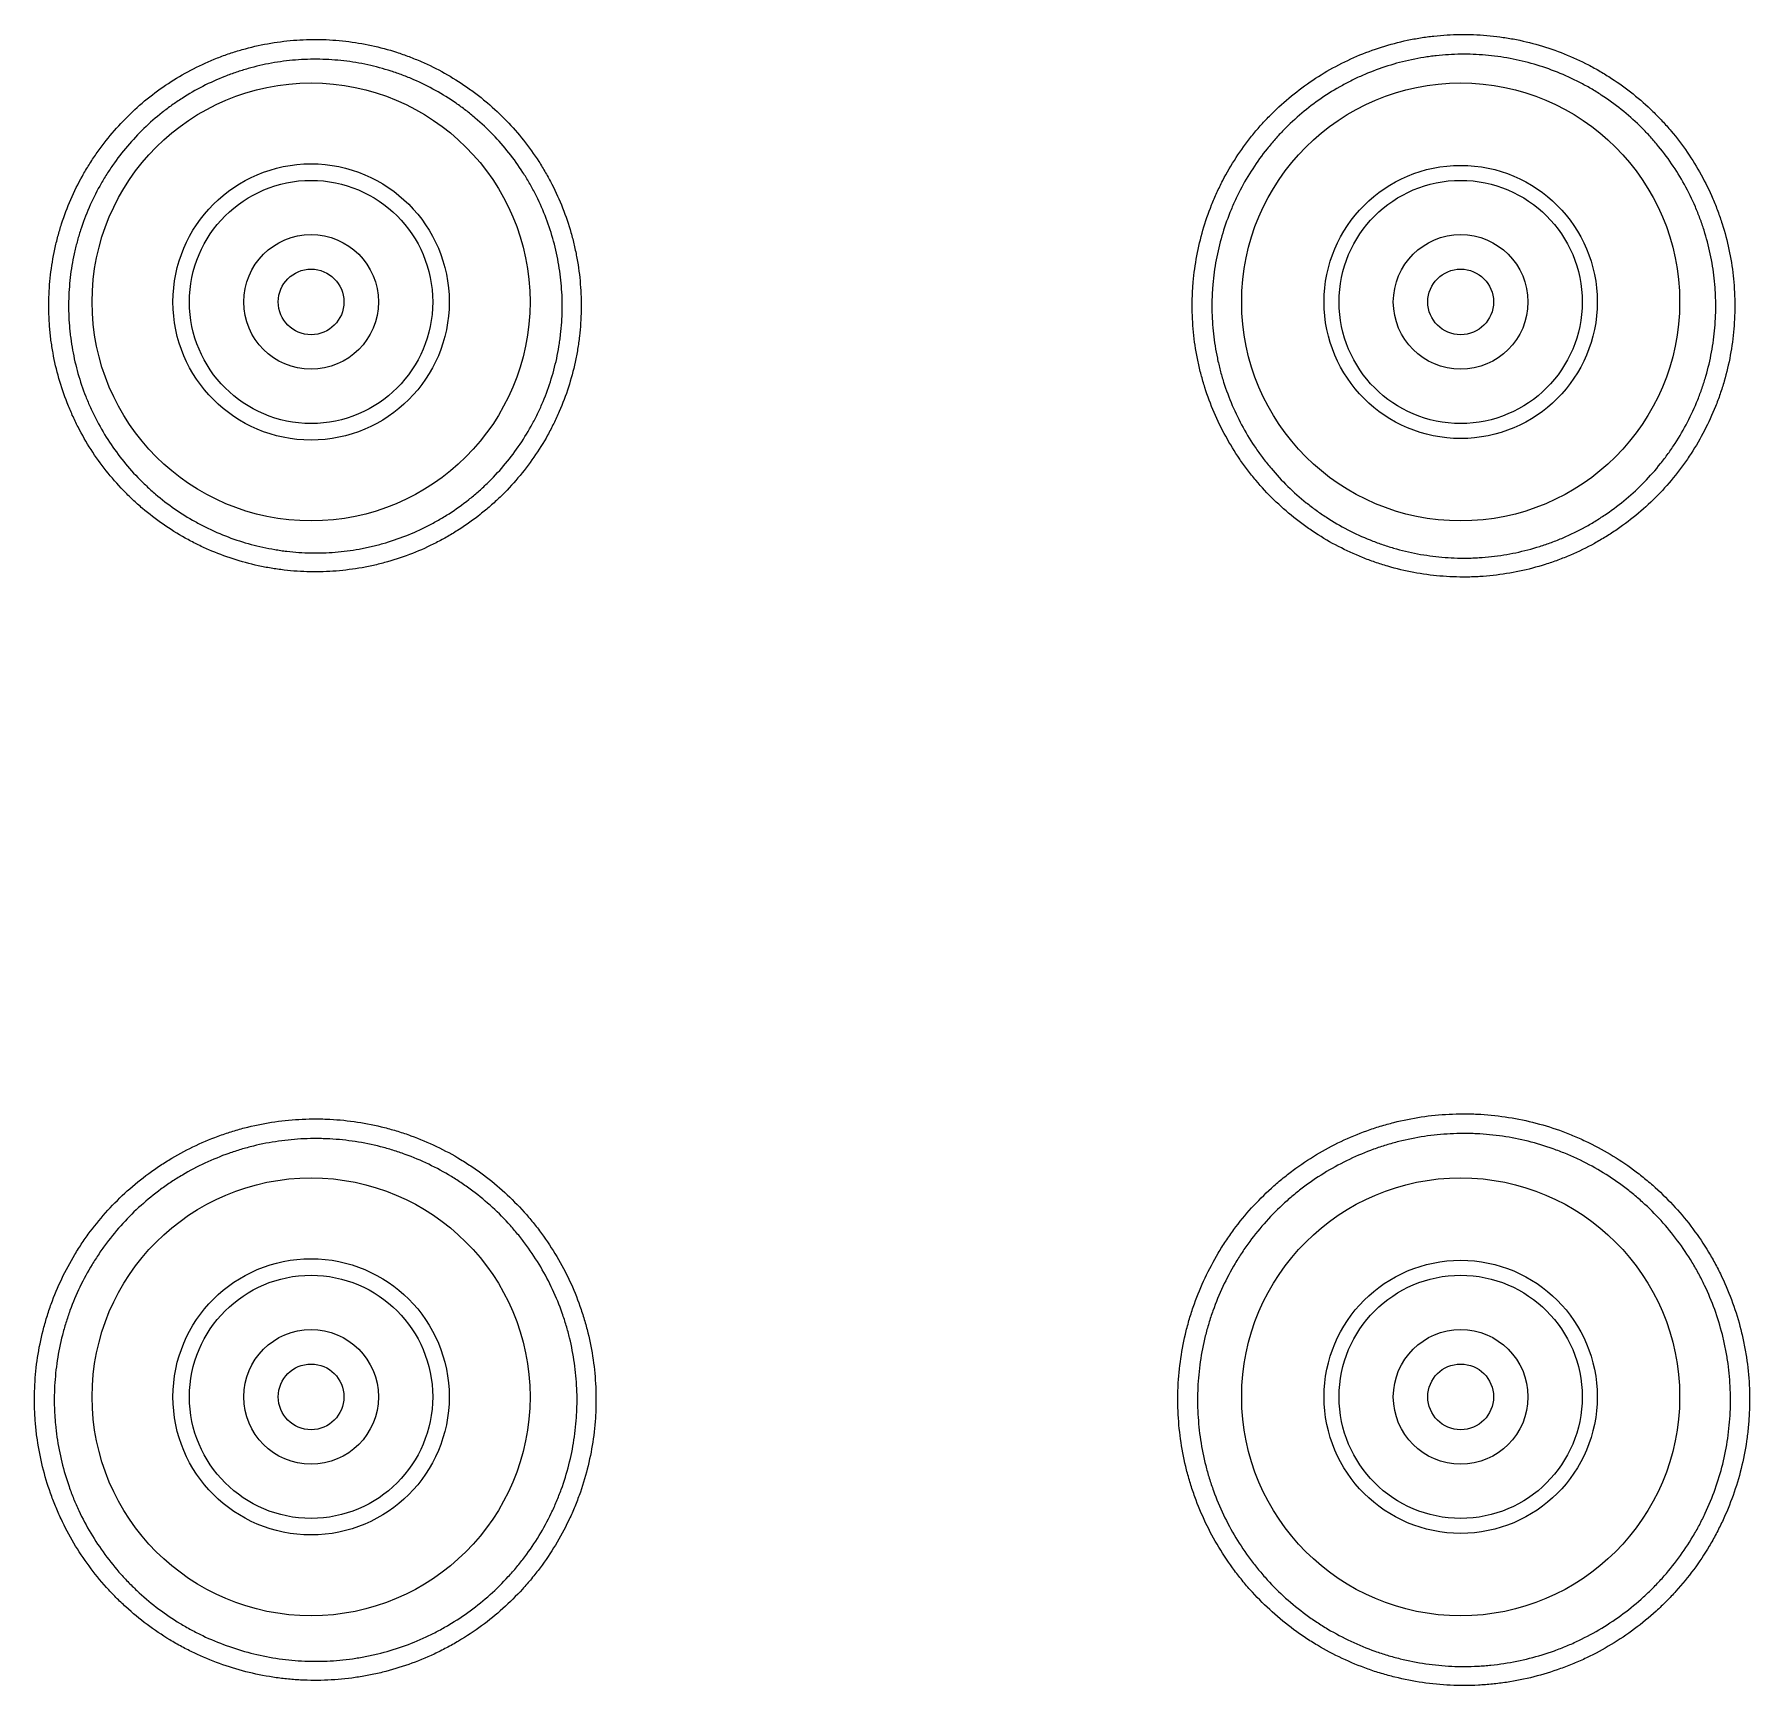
# Model space of a CAD drawing. Extents: x 60870 to 61464, y -29263 to -28843.
# Drawn here: x 61017.86 to 61049.19, y -29064.67 to -29034.5 of the extents above; entities that cross this region are included whole.
import ezdxf

# ---------------------------------------------------------------- set-up
doc = ezdxf.new("R2010")
doc.units = 0
doc.header["$LTSCALE"] = 7
doc.header["$MEASUREMENT"] = 0
doc.layers.add('08_ALL_FEATURES', color=7, linetype='CONTINUOUS')

msp = doc.modelspace()

# ---------------------------------------------------------------- linework, layer by layer
at = {"layer": '08_ALL_FEATURES', "color": 7, "linetype": 'Continuous'}
for centre, radius in [((61022.915, -29039.39), 4), ((61043.914, -29039.39), 4), ((61022.915, -29039.39), 2.523), ((61022.915, -29039.39), 2.221), ((61043.914, -29039.39), 2.495), ((61043.914, -29039.39), 2.221), ((61022.915, -29039.39), 1.23), ((61043.914, -29039.39), 1.23), ((61022.915, -29039.39), 0.6), ((61043.914, -29039.39), 0.6), ((61022.915, -29059.39), 4), ((61043.914, -29059.39), 4), ((61022.915, -29059.39), 2.523), ((61043.914, -29059.39), 2.495), ((61022.915, -29059.39), 2.221), ((61043.914, -29059.39), 2.221), ((61022.915, -29059.39), 1.23), ((61043.914, -29059.39), 1.23), ((61022.915, -29059.39), 0.6), ((61043.914, -29059.39), 0.6)]:
    msp.add_circle(centre, radius, dxfattribs=at)
for points, knots in [([(61019.968, -29035.644), (61019.842, -29035.743), (61019.722, -29035.849), (61019.494, -29036.069), (61019.277, -29036.3), (61019.082, -29036.552), (61018.968, -29036.717), (61018.946, -29036.75), (61018.902, -29036.817), (61018.88, -29036.851), (61018.817, -29036.953), (61018.776, -29037.021), (61018.66, -29037.23), (61018.519, -29037.514), (61018.407, -29037.811), (61018.334, -29038.038), (61018.311, -29038.114), (61018.27, -29038.269), (61018.251, -29038.347), (61018.2, -29038.582), (61018.174, -29038.739), (61018.137, -29039.053), (61018.127, -29039.211), (61018.121, -29039.529), (61018.126, -29039.688), (61018.142, -29039.887), (61018.146, -29039.927), (61018.154, -29040.007), (61018.168, -29040.126), (61018.187, -29040.244), (61018.229, -29040.479), (61018.301, -29040.788), (61018.402, -29041.088), (61018.49, -29041.31), (61018.521, -29041.384), (61018.57, -29041.494), (61018.587, -29041.53), (61018.622, -29041.602), (61018.64, -29041.638), (61018.731, -29041.816), (61018.889, -29042.091), (61019.073, -29042.349), (61019.27, -29042.598), (61019.375, -29042.718), (61019.514, -29042.862), (61019.542, -29042.891), (61019.599, -29042.947), (61019.686, -29043.03), (61019.775, -29043.11), (61019.956, -29043.264), (61020.207, -29043.457), (61020.476, -29043.625), (61020.685, -29043.742), (61020.756, -29043.779), (61020.9, -29043.851), (61020.972, -29043.884), (61021.192, -29043.98), (61021.488, -29044.092), (61021.794, -29044.175), (61022.027, -29044.226), (61022.105, -29044.241), (61022.223, -29044.26), (61022.263, -29044.267), (61022.342, -29044.278), (61022.382, -29044.283), (61022.581, -29044.306), (61022.74, -29044.317), (61023.057, -29044.323), (61023.374, -29044.313), (61023.689, -29044.272), (61023.886, -29044.237), (61023.925, -29044.23), (61024.003, -29044.214), (61024.043, -29044.205), (61024.16, -29044.178), (61024.237, -29044.158), (61024.467, -29044.093), (61024.768, -29043.991), (61025.058, -29043.86), (61025.236, -29043.77), (61025.272, -29043.751), (61025.342, -29043.713), (61025.377, -29043.693), (61025.481, -29043.633), (61025.55, -29043.591), (61025.751, -29043.462), (61025.881, -29043.369), (61026.069, -29043.22), (61026.161, -29043.144), (61026.25, -29043.064), (61026.309, -29043.009), (61026.338, -29042.982), (61026.483, -29042.842), (61026.591, -29042.726), (61026.797, -29042.484), (61026.99, -29042.233), (61027.158, -29041.963), (61027.255, -29041.789), (61027.274, -29041.753), (61027.311, -29041.682), (61027.329, -29041.646), (61027.383, -29041.539), (61027.416, -29041.466), (61027.511, -29041.247), (61027.623, -29040.95), (61027.705, -29040.644), (61027.756, -29040.411), (61027.771, -29040.333), (61027.79, -29040.214), (61027.796, -29040.175), (61027.807, -29040.095), (61027.812, -29040.055), (61027.835, -29039.857), (61027.846, -29039.698), (61027.851, -29039.381), (61027.846, -29039.223), (61027.82, -29038.907), (61027.8, -29038.749), (61027.757, -29038.513), (61027.74, -29038.434), (61027.704, -29038.278), (61027.684, -29038.201), (61027.619, -29037.971), (61027.517, -29037.671), (61027.386, -29037.382), (61027.277, -29037.17), (61027.239, -29037.1), (61027.179, -29036.996), (61027.159, -29036.961), (61027.117, -29036.893), (61027.096, -29036.859), (61026.988, -29036.691), (61026.802, -29036.432), (61026.594, -29036.194), (61026.374, -29035.966), (61026.257, -29035.857), (61026.105, -29035.727), (61026.074, -29035.702), (61026.012, -29035.651), (61025.917, -29035.577), (61025.821, -29035.507), (61025.625, -29035.371), (61025.356, -29035.203), (61025.072, -29035.062), (61024.853, -29034.967), (61024.779, -29034.937), (61024.666, -29034.894), (61024.628, -29034.881), (61024.553, -29034.854), (61024.515, -29034.842), (61024.325, -29034.78), (61024.018, -29034.698), (61023.706, -29034.646), (61023.39, -29034.609), (61023.231, -29034.598), (61022.91, -29034.593), (61022.751, -29034.598), (61022.434, -29034.624), (61022.12, -29034.665), (61021.811, -29034.736), (61021.619, -29034.791), (61021.58, -29034.802), (61021.504, -29034.826), (61021.466, -29034.838), (61021.352, -29034.877), (61021.277, -29034.904), (61021.054, -29034.992), (61020.765, -29035.122), (61020.491, -29035.28), (61020.224, -29035.452), (61020.094, -29035.544), (61019.968, -29035.644)], [0, 0, 0, 0, 0.015625, 0.015625, 0.03125, 0.046875, 0.046875, 0.050781, 0.050781, 0.054688, 0.054688, 0.0625, 0.0625, 0.078125, 0.09375, 0.09375, 0.101563, 0.101563, 0.109375, 0.109375, 0.125, 0.125, 0.140625, 0.140625, 0.15625, 0.15625, 0.160156, 0.160156, 0.164063, 0.171875, 0.171875, 0.1875, 0.203125, 0.203125, 0.210938, 0.210938, 0.214844, 0.214844, 0.21875, 0.21875, 0.234375, 0.25, 0.25, 0.265625, 0.265625, 0.269531, 0.269531, 0.273438, 0.28125, 0.28125, 0.296875, 0.3125, 0.3125, 0.320313, 0.320313, 0.328125, 0.328125, 0.34375, 0.359375, 0.359375, 0.367188, 0.367188, 0.371094, 0.371094, 0.375, 0.375, 0.390625, 0.390625, 0.40625, 0.421875, 0.421875, 0.425781, 0.425781, 0.429688, 0.429688, 0.4375, 0.4375, 0.453125, 0.46875, 0.46875, 0.472656, 0.472656, 0.476563, 0.476563, 0.484375, 0.484375, 0.5, 0.5, 0.507813, 0.511719, 0.511719, 0.515625, 0.515625, 0.53125, 0.53125, 0.546875, 0.5625, 0.5625, 0.566406, 0.566406, 0.570313, 0.570313, 0.578125, 0.578125, 0.59375, 0.609375, 0.609375, 0.617188, 0.617188, 0.621094, 0.621094, 0.625, 0.625, 0.640625, 0.640625, 0.65625, 0.65625, 0.671875, 0.671875, 0.679688, 0.679688, 0.6875, 0.6875, 0.703125, 0.71875, 0.71875, 0.726563, 0.726563, 0.730469, 0.730469, 0.734375, 0.734375, 0.75, 0.765625, 0.765625, 0.78125, 0.78125, 0.785156, 0.785156, 0.789063, 0.796875, 0.796875, 0.8125, 0.828125, 0.828125, 0.835938, 0.835938, 0.839844, 0.839844, 0.84375, 0.84375, 0.859375, 0.875, 0.875, 0.890625, 0.890625, 0.90625, 0.90625, 0.921875, 0.9375, 0.9375, 0.941406, 0.941406, 0.945313, 0.945313, 0.953125, 0.953125, 0.96875, 0.984375, 0.984375, 1, 1, 1, 1]), ([(61041.578, -29035.116), (61041.435, -29035.195), (61041.297, -29035.28), (61041.03, -29035.463), (61040.772, -29035.659), (61040.535, -29035.879), (61040.392, -29036.025), (61040.364, -29036.054), (61040.308, -29036.114), (61040.281, -29036.144), (61040.2, -29036.236), (61040.147, -29036.298), (61039.995, -29036.488), (61039.806, -29036.75), (61039.643, -29037.029), (61039.531, -29037.245), (61039.495, -29037.318), (61039.427, -29037.466), (61039.395, -29037.542), (61039.304, -29037.769), (61039.252, -29037.922), (61039.162, -29038.233), (61039.124, -29038.39), (61039.065, -29038.707), (61039.043, -29038.868), (61039.025, -29039.071), (61039.022, -29039.112), (61039.017, -29039.194), (61039.011, -29039.316), (61039.01, -29039.438), (61039.013, -29039.681), (61039.032, -29040.003), (61039.083, -29040.322), (61039.134, -29040.561), (61039.152, -29040.64), (61039.184, -29040.758), (61039.194, -29040.798), (61039.217, -29040.876), (61039.229, -29040.915), (61039.29, -29041.109), (61039.403, -29041.413), (61039.545, -29041.703), (61039.7, -29041.986), (61039.785, -29042.125), (61039.901, -29042.293), (61039.924, -29042.327), (61039.972, -29042.393), (61040.045, -29042.491), (61040.121, -29042.586), (61040.277, -29042.772), (61040.497, -29043.009), (61040.739, -29043.223), (61040.929, -29043.376), (61040.994, -29043.425), (61041.126, -29043.521), (61041.193, -29043.567), (61041.398, -29043.701), (61041.677, -29043.864), (61041.97, -29043.998), (61042.196, -29044.089), (61042.272, -29044.117), (61042.387, -29044.157), (61042.426, -29044.17), (61042.503, -29044.195), (61042.543, -29044.207), (61042.739, -29044.264), (61042.897, -29044.301), (61043.215, -29044.361), (61043.535, -29044.405), (61043.858, -29044.417), (61044.062, -29044.415), (61044.102, -29044.414), (61044.184, -29044.411), (61044.225, -29044.409), (61044.347, -29044.402), (61044.429, -29044.395), (61044.671, -29044.368), (61044.991, -29044.317), (61045.304, -29044.235), (61045.498, -29044.173), (61045.537, -29044.161), (61045.614, -29044.134), (61045.653, -29044.12), (61045.768, -29044.078), (61045.844, -29044.047), (61046.068, -29043.951), (61046.214, -29043.88), (61046.428, -29043.762), (61046.533, -29043.701), (61046.637, -29043.635), (61046.705, -29043.591), (61046.739, -29043.568), (61046.908, -29043.452), (61047.037, -29043.354), (61047.284, -29043.145), (61047.521, -29042.925), (61047.735, -29042.683), (61047.862, -29042.524), (61047.887, -29042.492), (61047.937, -29042.427), (61047.961, -29042.394), (61048.033, -29042.294), (61048.079, -29042.227), (61048.211, -29042.023), (61048.374, -29041.743), (61048.508, -29041.45), (61048.599, -29041.224), (61048.627, -29041.148), (61048.667, -29041.032), (61048.679, -29040.994), (61048.704, -29040.916), (61048.716, -29040.877), (61048.773, -29040.681), (61048.81, -29040.523), (61048.869, -29040.205), (61048.89, -29040.045), (61048.918, -29039.723), (61048.924, -29039.561), (61048.921, -29039.317), (61048.918, -29039.235), (61048.908, -29039.072), (61048.901, -29038.991), (61048.874, -29038.749), (61048.822, -29038.43), (61048.74, -29038.118), (61048.666, -29037.886), (61048.64, -29037.809), (61048.597, -29037.694), (61048.583, -29037.656), (61048.552, -29037.58), (61048.537, -29037.542), (61048.456, -29037.355), (61048.314, -29037.064), (61048.145, -29036.789), (61047.962, -29036.523), (61047.864, -29036.394), (61047.732, -29036.237), (61047.705, -29036.206), (61047.651, -29036.145), (61047.569, -29036.055), (61047.484, -29035.968), (61047.31, -29035.798), (61047.068, -29035.584), (61046.806, -29035.395), (61046.602, -29035.262), (61046.533, -29035.219), (61046.427, -29035.157), (61046.391, -29035.137), (61046.32, -29035.098), (61046.284, -29035.078), (61046.103, -29034.985), (61045.809, -29034.85), (61045.504, -29034.745), (61045.193, -29034.655), (61045.035, -29034.617), (61044.794, -29034.572), (61044.713, -29034.559), (61044.552, -29034.537), (61044.471, -29034.528), (61044.23, -29034.507), (61043.907, -29034.495), (61043.584, -29034.515), (61043.382, -29034.537), (61043.341, -29034.542), (61043.26, -29034.553), (61043.22, -29034.559), (61043.099, -29034.579), (61043.019, -29034.593), (61042.78, -29034.644), (61042.468, -29034.726), (61042.165, -29034.839), (61041.868, -29034.966), (61041.722, -29035.037), (61041.578, -29035.116)], [0, 0, 0, 0, 0.015625, 0.015625, 0.03125, 0.046875, 0.046875, 0.050781, 0.050781, 0.054687, 0.054687, 0.0625, 0.0625, 0.078125, 0.09375, 0.09375, 0.101562, 0.101562, 0.109375, 0.109375, 0.125, 0.125, 0.140625, 0.140625, 0.15625, 0.15625, 0.160156, 0.160156, 0.164062, 0.171875, 0.171875, 0.1875, 0.203125, 0.203125, 0.210937, 0.210937, 0.214844, 0.214844, 0.21875, 0.21875, 0.234375, 0.25, 0.25, 0.265625, 0.265625, 0.269531, 0.269531, 0.273437, 0.28125, 0.28125, 0.296875, 0.3125, 0.3125, 0.320312, 0.320312, 0.328125, 0.328125, 0.34375, 0.359375, 0.359375, 0.367187, 0.367187, 0.371094, 0.371094, 0.375, 0.375, 0.390625, 0.390625, 0.40625, 0.421875, 0.421875, 0.425781, 0.425781, 0.429687, 0.429687, 0.4375, 0.4375, 0.453125, 0.46875, 0.46875, 0.472656, 0.472656, 0.476562, 0.476562, 0.484375, 0.484375, 0.5, 0.5, 0.507812, 0.511719, 0.511719, 0.515625, 0.515625, 0.53125, 0.53125, 0.546875, 0.5625, 0.5625, 0.566406, 0.566406, 0.570312, 0.570312, 0.578125, 0.578125, 0.59375, 0.609375, 0.609375, 0.617187, 0.617187, 0.621094, 0.621094, 0.625, 0.625, 0.640625, 0.640625, 0.65625, 0.65625, 0.671875, 0.671875, 0.679688, 0.679688, 0.6875, 0.6875, 0.703125, 0.71875, 0.71875, 0.726563, 0.726563, 0.730469, 0.730469, 0.734375, 0.734375, 0.75, 0.765625, 0.765625, 0.78125, 0.78125, 0.785156, 0.785156, 0.789063, 0.796875, 0.796875, 0.8125, 0.828125, 0.828125, 0.835938, 0.835938, 0.839844, 0.839844, 0.84375, 0.84375, 0.859375, 0.875, 0.875, 0.890625, 0.890625, 0.898438, 0.898438, 0.90625, 0.90625, 0.921875, 0.9375, 0.9375, 0.941406, 0.941406, 0.945313, 0.945313, 0.953125, 0.953125, 0.96875, 0.984375, 0.984375, 1, 1, 1, 1]), ([(61020.195, -29035.93), (61020.224, -29035.907), (61020.254, -29035.884), (61020.313, -29035.839), (61020.403, -29035.774), (61020.495, -29035.712), (61020.681, -29035.592), (61020.935, -29035.446), (61021.204, -29035.324), (61021.41, -29035.243), (61021.479, -29035.218), (61021.585, -29035.182), (61021.621, -29035.171), (61021.691, -29035.148), (61021.727, -29035.138), (61021.905, -29035.087), (61022.192, -29035.021), (61022.483, -29034.983), (61022.777, -29034.959), (61022.924, -29034.955), (61023.222, -29034.96), (61023.37, -29034.97), (61023.662, -29035.004), (61023.952, -29035.052), (61024.236, -29035.129), (61024.412, -29035.186), (61024.447, -29035.197), (61024.517, -29035.222), (61024.552, -29035.235), (61024.657, -29035.274), (61024.725, -29035.302), (61024.928, -29035.39), (61025.192, -29035.521), (61025.441, -29035.676), (61025.623, -29035.802), (61025.712, -29035.867), (61025.8, -29035.936), (61025.858, -29035.983), (61025.886, -29036.007), (61026.028, -29036.127), (61026.135, -29036.228), (61026.34, -29036.44), (61026.533, -29036.661), (61026.705, -29036.9), (61026.805, -29037.056), (61026.825, -29037.087), (61026.863, -29037.151), (61026.882, -29037.183), (61026.938, -29037.279), (61026.973, -29037.344), (61027.074, -29037.541), (61027.195, -29037.809), (61027.29, -29038.088), (61027.35, -29038.3), (61027.369, -29038.372), (61027.402, -29038.516), (61027.418, -29038.589), (61027.457, -29038.808), (61027.476, -29038.954), (61027.5, -29039.247), (61027.505, -29039.394), (61027.5, -29039.688), (61027.491, -29039.835), (61027.469, -29040.02), (61027.465, -29040.057), (61027.454, -29040.13), (61027.437, -29040.24), (61027.417, -29040.349), (61027.37, -29040.565), (61027.293, -29040.849), (61027.19, -29041.124), (61027.102, -29041.328), (61027.071, -29041.395), (61027.021, -29041.495), (61027.005, -29041.528), (61026.97, -29041.594), (61026.952, -29041.626), (61026.862, -29041.788), (61026.706, -29042.038), (61026.528, -29042.271), (61026.337, -29042.496), (61026.236, -29042.603), (61026.103, -29042.733), (61026.076, -29042.758), (61026.021, -29042.809), (61025.938, -29042.883), (61025.853, -29042.954), (61025.679, -29043.092), (61025.559, -29043.178), (61025.372, -29043.298), (61025.308, -29043.337), (61025.211, -29043.392), (61025.179, -29043.411), (61025.114, -29043.446), (61025.081, -29043.463), (61024.916, -29043.548), (61024.647, -29043.669), (61024.368, -29043.763), (61024.155, -29043.823), (61024.083, -29043.842), (61023.974, -29043.867), (61023.938, -29043.875), (61023.865, -29043.89), (61023.829, -29043.897), (61023.646, -29043.93), (61023.354, -29043.967), (61023.061, -29043.976), (61022.767, -29043.971), (61022.619, -29043.961), (61022.435, -29043.94), (61022.398, -29043.935), (61022.324, -29043.924), (61022.214, -29043.907), (61022.106, -29043.886), (61021.89, -29043.839), (61021.606, -29043.763), (61021.331, -29043.659), (61021.128, -29043.57), (61021.06, -29043.539), (61020.927, -29043.473), (61020.861, -29043.438), (61020.668, -29043.33), (61020.418, -29043.174), (61020.185, -29042.995), (61020.017, -29042.852), (61019.935, -29042.778), (61019.855, -29042.701), (61019.802, -29042.649), (61019.776, -29042.623), (61019.647, -29042.489), (61019.549, -29042.378), (61019.367, -29042.147), (61019.196, -29041.908), (61019.049, -29041.653), (61018.965, -29041.488), (61018.948, -29041.455), (61018.916, -29041.388), (61018.9, -29041.354), (61018.854, -29041.253), (61018.826, -29041.184), (61018.744, -29040.978), (61018.65, -29040.699), (61018.584, -29040.413), (61018.544, -29040.196), (61018.533, -29040.123), (61018.519, -29040.013), (61018.514, -29039.976), (61018.506, -29039.902), (61018.503, -29039.865), (61018.488, -29039.68), (61018.483, -29039.532), (61018.489, -29039.238), (61018.498, -29039.092), (61018.532, -29038.8), (61018.556, -29038.654), (61018.595, -29038.473), (61018.604, -29038.437), (61018.621, -29038.365), (61018.631, -29038.329), (61018.66, -29038.221), (61018.681, -29038.15), (61018.748, -29037.94), (61018.852, -29037.665), (61018.983, -29037.401), (61019.09, -29037.208), (61019.128, -29037.144), (61019.187, -29037.049), (61019.207, -29037.018), (61019.248, -29036.956), (61019.352, -29036.802), (61019.554, -29036.539), (61019.755, -29036.325), (61019.967, -29036.12), (61020.078, -29036.022), (61020.195, -29035.93)], [0, 0, 0, 0, 0.003906, 0.003906, 0.007812, 0.015625, 0.015625, 0.03125, 0.046875, 0.046875, 0.054687, 0.054687, 0.058594, 0.058594, 0.0625, 0.0625, 0.078125, 0.09375, 0.09375, 0.109375, 0.109375, 0.125, 0.125, 0.140625, 0.15625, 0.15625, 0.160156, 0.160156, 0.164062, 0.164062, 0.171875, 0.171875, 0.1875, 0.203125, 0.203125, 0.210937, 0.214844, 0.214844, 0.21875, 0.21875, 0.234375, 0.234375, 0.25, 0.265625, 0.265625, 0.269531, 0.269531, 0.273437, 0.273437, 0.28125, 0.28125, 0.296875, 0.3125, 0.3125, 0.320312, 0.320312, 0.328125, 0.328125, 0.34375, 0.34375, 0.359375, 0.359375, 0.375, 0.375, 0.378906, 0.378906, 0.382813, 0.390625, 0.390625, 0.40625, 0.421875, 0.421875, 0.429688, 0.429688, 0.433594, 0.433594, 0.4375, 0.4375, 0.453125, 0.46875, 0.46875, 0.484375, 0.484375, 0.488281, 0.488281, 0.492188, 0.5, 0.5, 0.515625, 0.515625, 0.523438, 0.523438, 0.527344, 0.527344, 0.53125, 0.53125, 0.546875, 0.5625, 0.5625, 0.570313, 0.570313, 0.574219, 0.574219, 0.578125, 0.578125, 0.59375, 0.609375, 0.609375, 0.625, 0.625, 0.628906, 0.628906, 0.632812, 0.640625, 0.640625, 0.65625, 0.671875, 0.671875, 0.679687, 0.679687, 0.6875, 0.6875, 0.703125, 0.71875, 0.71875, 0.726562, 0.730469, 0.730469, 0.734375, 0.734375, 0.75, 0.75, 0.765625, 0.78125, 0.78125, 0.785156, 0.785156, 0.789062, 0.789062, 0.796875, 0.796875, 0.8125, 0.828125, 0.828125, 0.835937, 0.835937, 0.839844, 0.839844, 0.84375, 0.84375, 0.859375, 0.859375, 0.875, 0.875, 0.890625, 0.890625, 0.894531, 0.894531, 0.898437, 0.898437, 0.90625, 0.90625, 0.921875, 0.9375, 0.9375, 0.945312, 0.945312, 0.949219, 0.949219, 0.953125, 0.96875, 0.984375, 0.984375, 1, 1, 1, 1]), ([(61041.754, -29035.434), (61041.787, -29035.416), (61041.821, -29035.398), (61041.888, -29035.363), (61041.99, -29035.312), (61042.092, -29035.265), (61042.3, -29035.176), (61042.581, -29035.072), (61042.871, -29034.996), (61043.093, -29034.949), (61043.167, -29034.935), (61043.28, -29034.917), (61043.317, -29034.911), (61043.392, -29034.901), (61043.43, -29034.897), (61043.617, -29034.876), (61043.917, -29034.858), (61044.217, -29034.869), (61044.442, -29034.888), (61044.516, -29034.897), (61044.666, -29034.917), (61044.741, -29034.929), (61044.965, -29034.971), (61045.112, -29035.006), (61045.4, -29035.09), (61045.683, -29035.187), (61045.957, -29035.312), (61046.124, -29035.399), (61046.158, -29035.417), (61046.224, -29035.454), (61046.257, -29035.472), (61046.356, -29035.53), (61046.42, -29035.569), (61046.609, -29035.693), (61046.853, -29035.869), (61047.077, -29036.067), (61047.239, -29036.225), (61047.318, -29036.306), (61047.394, -29036.39), (61047.444, -29036.447), (61047.469, -29036.476), (61047.591, -29036.621), (61047.682, -29036.741), (61047.852, -29036.988), (61048.009, -29037.243), (61048.141, -29037.514), (61048.216, -29037.687), (61048.231, -29037.722), (61048.259, -29037.793), (61048.272, -29037.828), (61048.312, -29037.935), (61048.337, -29038.006), (61048.405, -29038.221), (61048.481, -29038.512), (61048.529, -29038.808), (61048.554, -29039.032), (61048.561, -29039.107), (61048.568, -29039.221), (61048.57, -29039.259), (61048.572, -29039.335), (61048.573, -29039.372), (61048.576, -29039.562), (61048.57, -29039.712), (61048.544, -29040.011), (61048.524, -29040.159), (61048.47, -29040.454), (61048.435, -29040.601), (61048.382, -29040.783), (61048.371, -29040.819), (61048.348, -29040.892), (61048.313, -29041), (61048.273, -29041.106), (61048.19, -29041.315), (61048.065, -29041.588), (61047.914, -29041.847), (61047.791, -29042.037), (61047.748, -29042.1), (61047.682, -29042.192), (61047.659, -29042.222), (61047.613, -29042.283), (61047.497, -29042.432), (61047.273, -29042.685), (61047.053, -29042.89), (61046.823, -29043.083), (61046.704, -29043.175), (61046.547, -29043.282), (61046.515, -29043.303), (61046.452, -29043.345), (61046.356, -29043.405), (61046.258, -29043.462), (61046.06, -29043.572), (61045.924, -29043.638), (61045.716, -29043.727), (61045.645, -29043.755), (61045.538, -29043.795), (61045.503, -29043.808), (61045.431, -29043.832), (61045.395, -29043.844), (61045.215, -29043.901), (61044.924, -29043.977), (61044.627, -29044.025), (61044.402, -29044.05), (61044.326, -29044.056), (61044.213, -29044.063), (61044.175, -29044.065), (61044.099, -29044.068), (61044.061, -29044.069), (61043.872, -29044.071), (61043.572, -29044.059), (61043.275, -29044.018), (61042.98, -29043.963), (61042.833, -29043.928), (61042.651, -29043.875), (61042.614, -29043.864), (61042.542, -29043.841), (61042.434, -29043.806), (61042.329, -29043.766), (61042.119, -29043.682), (61041.847, -29043.557), (61041.587, -29043.406), (61041.398, -29043.282), (61041.335, -29043.239), (61041.212, -29043.15), (61041.152, -29043.104), (61040.976, -29042.963), (61040.751, -29042.763), (61040.547, -29042.544), (61040.402, -29042.371), (61040.331, -29042.283), (61040.264, -29042.192), (61040.219, -29042.13), (61040.197, -29042.099), (61040.09, -29041.943), (61040.011, -29041.814), (61039.867, -29041.551), (61039.735, -29041.282), (61039.631, -29041), (61039.573, -29040.82), (61039.563, -29040.784), (61039.541, -29040.711), (61039.531, -29040.674), (61039.502, -29040.564), (61039.485, -29040.49), (61039.438, -29040.269), (61039.391, -29039.973), (61039.372, -29039.673), (61039.37, -29039.448), (61039.37, -29039.372), (61039.375, -29039.259), (61039.376, -29039.221), (61039.381, -29039.146), (61039.384, -29039.108), (61039.4, -29038.919), (61039.421, -29038.77), (61039.476, -29038.475), (61039.51, -29038.329), (61039.594, -29038.041), (61039.643, -29037.898), (61039.727, -29037.687), (61039.757, -29037.617), (61039.82, -29037.48), (61039.853, -29037.412), (61039.957, -29037.212), (61040.109, -29036.952), (61040.284, -29036.709), (61040.425, -29036.533), (61040.474, -29036.475), (61040.549, -29036.39), (61040.575, -29036.362), (61040.627, -29036.306), (61040.653, -29036.278), (61040.785, -29036.143), (61041.006, -29035.938), (61041.244, -29035.757), (61041.492, -29035.587), (61041.621, -29035.507), (61041.754, -29035.434)], [0, 0, 0, 0, 0.003906, 0.003906, 0.007812, 0.015625, 0.015625, 0.03125, 0.046875, 0.046875, 0.054687, 0.054687, 0.058594, 0.058594, 0.0625, 0.0625, 0.078125, 0.09375, 0.09375, 0.101562, 0.101562, 0.109375, 0.109375, 0.125, 0.125, 0.140625, 0.15625, 0.15625, 0.160156, 0.160156, 0.164062, 0.164062, 0.171875, 0.171875, 0.1875, 0.203125, 0.203125, 0.210937, 0.214844, 0.214844, 0.21875, 0.21875, 0.234375, 0.234375, 0.25, 0.265625, 0.265625, 0.269531, 0.269531, 0.273437, 0.273437, 0.28125, 0.28125, 0.296875, 0.3125, 0.3125, 0.320312, 0.320312, 0.324219, 0.324219, 0.328125, 0.328125, 0.34375, 0.34375, 0.359375, 0.359375, 0.375, 0.375, 0.378906, 0.378906, 0.382812, 0.390625, 0.390625, 0.40625, 0.421875, 0.421875, 0.429687, 0.429687, 0.433594, 0.433594, 0.4375, 0.453125, 0.46875, 0.46875, 0.484375, 0.484375, 0.488281, 0.488281, 0.492187, 0.5, 0.5, 0.515625, 0.515625, 0.523437, 0.523437, 0.527344, 0.527344, 0.53125, 0.53125, 0.546875, 0.5625, 0.5625, 0.570312, 0.570312, 0.574219, 0.574219, 0.578125, 0.578125, 0.59375, 0.609375, 0.609375, 0.625, 0.625, 0.628906, 0.628906, 0.632812, 0.640625, 0.640625, 0.65625, 0.671875, 0.671875, 0.679687, 0.679687, 0.6875, 0.6875, 0.703125, 0.71875, 0.71875, 0.726562, 0.730469, 0.730469, 0.734375, 0.734375, 0.75, 0.75, 0.765625, 0.78125, 0.78125, 0.785156, 0.785156, 0.789062, 0.789062, 0.796875, 0.796875, 0.8125, 0.828125, 0.828125, 0.835937, 0.835937, 0.839844, 0.839844, 0.84375, 0.84375, 0.859375, 0.859375, 0.875, 0.875, 0.890625, 0.890625, 0.898437, 0.898437, 0.90625, 0.90625, 0.921875, 0.9375, 0.9375, 0.945312, 0.945312, 0.949219, 0.949219, 0.953125, 0.953125, 0.96875, 0.984375, 0.984375, 1, 1, 1, 1]), ([(61022.217, -29064.511), (61022.301, -29064.524), (61022.385, -29064.534), (61022.552, -29064.551), (61022.636, -29064.558), (61022.887, -29064.571), (61023.221, -29064.573), (61023.554, -29064.541), (61023.762, -29064.511), (61023.804, -29064.505), (61023.887, -29064.491), (61023.929, -29064.483), (61024.054, -29064.459), (61024.136, -29064.441), (61024.381, -29064.381), (61024.701, -29064.285), (61025.011, -29064.158), (61025.238, -29064.052), (61025.314, -29064.014), (61025.425, -29063.955), (61025.462, -29063.935), (61025.536, -29063.894), (61025.573, -29063.873), (61025.755, -29063.765), (61025.895, -29063.672), (61026.164, -29063.474), (61026.423, -29063.263), (61026.662, -29063.027), (61026.804, -29062.872), (61026.832, -29062.84), (61026.887, -29062.776), (61026.915, -29062.744), (61026.996, -29062.646), (61027.048, -29062.58), (61027.199, -29062.378), (61027.385, -29062.101), (61027.544, -29061.807), (61027.653, -29061.58), (61027.688, -29061.503), (61027.736, -29061.387), (61027.752, -29061.347), (61027.783, -29061.269), (61027.798, -29061.229), (61027.87, -29061.031), (61027.919, -29060.87), (61028.002, -29060.546), (61028.035, -29060.383), (61028.086, -29060.052), (61028.103, -29059.885), (61028.114, -29059.674), (61028.116, -29059.632), (61028.118, -29059.547), (61028.121, -29059.421), (61028.118, -29059.295), (61028.107, -29059.043), (61028.075, -29058.71), (61028.012, -29058.382), (61027.951, -29058.137), (61027.929, -29058.056), (61027.893, -29057.935), (61027.881, -29057.894), (61027.854, -29057.814), (61027.841, -29057.774), (61027.771, -29057.575), (61027.644, -29057.265), (61027.488, -29056.97), (61027.317, -29056.682), (61027.224, -29056.542), (61027.099, -29056.371), (61027.074, -29056.338), (61027.022, -29056.271), (61026.943, -29056.172), (61026.861, -29056.076), (61026.694, -29055.889), (61026.458, -29055.652), (61026.201, -29055.438), (61025.999, -29055.287), (61025.93, -29055.238), (61025.79, -29055.143), (61025.719, -29055.098), (61025.503, -29054.967), (61025.207, -29054.807), (61024.898, -29054.678), (61024.661, -29054.591), (61024.581, -29054.565), (61024.419, -29054.515), (61024.338, -29054.492), (61024.093, -29054.429), (61023.763, -29054.363), (61023.428, -29054.328), (61023.217, -29054.317), (61023.174, -29054.315), (61023.09, -29054.313), (61022.963, -29054.311), (61022.838, -29054.314), (61022.587, -29054.325), (61022.254, -29054.357), (61021.925, -29054.421), (61021.68, -29054.481), (61021.599, -29054.504), (61021.437, -29054.552), (61021.357, -29054.578), (61021.119, -29054.663), (61020.809, -29054.79), (61020.514, -29054.946), (61020.298, -29055.075), (61020.227, -29055.119), (61020.121, -29055.189), (61020.087, -29055.213), (61020.017, -29055.261), (61019.983, -29055.286), (61019.813, -29055.411), (61019.682, -29055.517), (61019.434, -29055.741), (61019.197, -29055.977), (61018.983, -29056.235), (61018.857, -29056.404), (61018.832, -29056.438), (61018.783, -29056.507), (61018.759, -29056.542), (61018.688, -29056.647), (61018.643, -29056.718), (61018.513, -29056.934), (61018.354, -29057.228), (61018.225, -29057.537), (61018.139, -29057.773), (61018.113, -29057.853), (61018.075, -29057.973), (61018.064, -29058.014), (61018.041, -29058.095), (61018.03, -29058.136), (61017.978, -29058.341), (61017.944, -29058.506), (61017.894, -29058.836), (61017.877, -29059.003), (61017.86, -29059.336), (61017.859, -29059.504), (61017.869, -29059.715), (61017.871, -29059.757), (61017.877, -29059.841), (61017.88, -29059.884), (61017.892, -29060.01), (61017.903, -29060.093), (61017.939, -29060.342), (61018.003, -29060.67), (61018.099, -29060.991), (61018.183, -29061.228), (61018.212, -29061.307), (61018.26, -29061.424), (61018.277, -29061.463), (61018.311, -29061.54), (61018.329, -29061.579), (61018.418, -29061.77), (61018.575, -29062.066), (61018.76, -29062.344), (61018.958, -29062.614), (61019.064, -29062.744), (61019.205, -29062.901), (61019.234, -29062.932), (61019.292, -29062.994), (61019.38, -29063.085), (61019.471, -29063.172), (61019.656, -29063.341), (61019.914, -29063.554), (61020.191, -29063.741), (61020.407, -29063.872), (61020.48, -29063.914), (61020.592, -29063.974), (61020.629, -29063.994), (61020.705, -29064.032), (61020.742, -29064.05), (61020.932, -29064.141), (61021.241, -29064.27), (61021.561, -29064.369), (61021.885, -29064.452), (61022.05, -29064.485), (61022.217, -29064.511)], [0, 0, 0, 0, 0.007813, 0.007813, 0.015625, 0.015625, 0.03125, 0.046875, 0.046875, 0.050781, 0.050781, 0.054688, 0.054688, 0.0625, 0.0625, 0.078125, 0.09375, 0.09375, 0.101563, 0.101563, 0.105469, 0.105469, 0.109375, 0.109375, 0.125, 0.125, 0.140625, 0.15625, 0.15625, 0.160156, 0.160156, 0.164063, 0.164063, 0.171875, 0.171875, 0.1875, 0.203125, 0.203125, 0.210937, 0.210937, 0.214844, 0.214844, 0.21875, 0.21875, 0.234375, 0.234375, 0.25, 0.25, 0.265625, 0.265625, 0.269531, 0.269531, 0.273437, 0.28125, 0.28125, 0.296875, 0.3125, 0.3125, 0.320312, 0.320312, 0.324219, 0.324219, 0.328125, 0.328125, 0.34375, 0.359375, 0.359375, 0.375, 0.375, 0.378906, 0.378906, 0.382812, 0.390625, 0.390625, 0.40625, 0.421875, 0.421875, 0.429687, 0.429687, 0.4375, 0.4375, 0.453125, 0.46875, 0.46875, 0.476562, 0.476562, 0.484375, 0.484375, 0.5, 0.515625, 0.515625, 0.519531, 0.519531, 0.523437, 0.53125, 0.53125, 0.546875, 0.5625, 0.5625, 0.570312, 0.570312, 0.578125, 0.578125, 0.59375, 0.609375, 0.609375, 0.617187, 0.617187, 0.621094, 0.621094, 0.625, 0.625, 0.640625, 0.640625, 0.65625, 0.671875, 0.671875, 0.675781, 0.675781, 0.679687, 0.679687, 0.6875, 0.6875, 0.703125, 0.71875, 0.71875, 0.726562, 0.726562, 0.730469, 0.730469, 0.734375, 0.734375, 0.75, 0.75, 0.765625, 0.765625, 0.78125, 0.78125, 0.785156, 0.785156, 0.789062, 0.789062, 0.796875, 0.796875, 0.8125, 0.828125, 0.828125, 0.835937, 0.835937, 0.839844, 0.839844, 0.84375, 0.84375, 0.859375, 0.875, 0.875, 0.890625, 0.890625, 0.894531, 0.894531, 0.898437, 0.90625, 0.90625, 0.921875, 0.9375, 0.9375, 0.945312, 0.945312, 0.949219, 0.949219, 0.953125, 0.953125, 0.96875, 0.984375, 0.984375, 1, 1, 1, 1]), ([(61049.137, -29060.197), (61049.143, -29060.154), (61049.149, -29060.112), (61049.159, -29060.026), (61049.173, -29059.898), (61049.182, -29059.77), (61049.194, -29059.515), (61049.193, -29059.174), (61049.159, -29058.835), (61049.121, -29058.581), (61049.106, -29058.497), (61049.08, -29058.37), (61049.071, -29058.328), (61049.052, -29058.244), (61049.042, -29058.202), (61048.99, -29057.995), (61048.89, -29057.669), (61048.759, -29057.355), (61048.649, -29057.124), (61048.611, -29057.048), (61048.55, -29056.934), (61048.529, -29056.897), (61048.487, -29056.822), (61048.465, -29056.785), (61048.354, -29056.6), (61048.258, -29056.458), (61048.055, -29056.185), (61047.838, -29055.923), (61047.597, -29055.682), (61047.438, -29055.538), (61047.406, -29055.51), (61047.34, -29055.454), (61047.307, -29055.426), (61047.207, -29055.344), (61047.139, -29055.292), (61046.933, -29055.139), (61046.649, -29054.951), (61046.349, -29054.791), (61046.117, -29054.682), (61046.039, -29054.647), (61045.92, -29054.598), (61045.88, -29054.582), (61045.8, -29054.551), (61045.76, -29054.536), (61045.557, -29054.464), (61045.393, -29054.415), (61045.063, -29054.333), (61044.896, -29054.3), (61044.559, -29054.251), (61044.389, -29054.234), (61044.175, -29054.224), (61044.132, -29054.222), (61044.046, -29054.22), (61044.003, -29054.22), (61043.874, -29054.22), (61043.788, -29054.222), (61043.532, -29054.235), (61043.193, -29054.269), (61042.859, -29054.336), (61042.611, -29054.399), (61042.528, -29054.422), (61042.405, -29054.459), (61042.364, -29054.472), (61042.282, -29054.5), (61042.242, -29054.514), (61042.04, -29054.586), (61041.882, -29054.652), (61041.575, -29054.798), (61041.425, -29054.878), (61041.133, -29055.054), (61040.991, -29055.149), (61040.818, -29055.277), (61040.784, -29055.303), (61040.716, -29055.357), (61040.616, -29055.437), (61040.519, -29055.521), (61040.329, -29055.693), (61040.089, -29055.935), (61039.873, -29056.198), (61039.72, -29056.404), (61039.671, -29056.475), (61039.6, -29056.582), (61039.576, -29056.618), (61039.53, -29056.691), (61039.508, -29056.728), (61039.398, -29056.912), (61039.237, -29057.214), (61039.107, -29057.529), (61039.021, -29057.772), (61038.994, -29057.853), (61038.957, -29057.977), (61038.945, -29058.018), (61038.922, -29058.101), (61038.911, -29058.143), (61038.86, -29058.351), (61038.794, -29058.687), (61038.761, -29059.028), (61038.751, -29059.243), (61038.75, -29059.287), (61038.748, -29059.373), (61038.747, -29059.502), (61038.75, -29059.63), (61038.764, -29059.885), (61038.798, -29060.224), (61038.865, -29060.558), (61038.928, -29060.807), (61038.951, -29060.889), (61038.989, -29061.013), (61039.002, -29061.054), (61039.03, -29061.135), (61039.044, -29061.176), (61039.117, -29061.377), (61039.248, -29061.692), (61039.409, -29061.992), (61039.585, -29062.284), (61039.681, -29062.426), (61039.81, -29062.598), (61039.836, -29062.633), (61039.889, -29062.7), (61039.969, -29062.8), (61040.053, -29062.897), (61040.226, -29063.086), (61040.467, -29063.326), (61040.731, -29063.542), (61040.903, -29063.669), (61040.938, -29063.694), (61041.008, -29063.743), (61041.044, -29063.767), (61041.152, -29063.839), (61041.224, -29063.885), (61041.445, -29064.016), (61041.746, -29064.176), (61042.061, -29064.305), (61042.302, -29064.391), (61042.383, -29064.418), (61042.506, -29064.455), (61042.547, -29064.467), (61042.63, -29064.489), (61042.672, -29064.5), (61042.881, -29064.552), (61043.049, -29064.585), (61043.386, -29064.634), (61043.555, -29064.65), (61043.895, -29064.666), (61044.066, -29064.666), (61044.28, -29064.655), (61044.323, -29064.652), (61044.409, -29064.646), (61044.452, -29064.642), (61044.58, -29064.629), (61044.665, -29064.618), (61044.919, -29064.58), (61045.253, -29064.513), (61045.578, -29064.413), (61045.819, -29064.326), (61045.899, -29064.295), (61046.018, -29064.246), (61046.057, -29064.229), (61046.136, -29064.194), (61046.175, -29064.176), (61046.369, -29064.083), (61046.52, -29064.002), (61046.811, -29063.827), (61046.952, -29063.732), (61047.225, -29063.528), (61047.357, -29063.42), (61047.516, -29063.275), (61047.548, -29063.246), (61047.61, -29063.186), (61047.702, -29063.096), (61047.79, -29063.003), (61047.962, -29062.813), (61048.177, -29062.549), (61048.366, -29062.265), (61048.497, -29062.045), (61048.54, -29061.971), (61048.6, -29061.857), (61048.62, -29061.818), (61048.658, -29061.741), (61048.677, -29061.703), (61048.768, -29061.508), (61048.898, -29061.193), (61048.996, -29060.867), (61049.079, -29060.536), (61049.112, -29060.368), (61049.137, -29060.197)], [0, 0, 0, 0, 0.003906, 0.003906, 0.007812, 0.015625, 0.015625, 0.03125, 0.046875, 0.046875, 0.054687, 0.054687, 0.058594, 0.058594, 0.0625, 0.0625, 0.078125, 0.09375, 0.09375, 0.101562, 0.101562, 0.105469, 0.105469, 0.109375, 0.109375, 0.125, 0.125, 0.140625, 0.15625, 0.15625, 0.160156, 0.160156, 0.164062, 0.164062, 0.171875, 0.171875, 0.1875, 0.203125, 0.203125, 0.210937, 0.210937, 0.214844, 0.214844, 0.21875, 0.21875, 0.234375, 0.234375, 0.25, 0.25, 0.265625, 0.265625, 0.269531, 0.269531, 0.273437, 0.273437, 0.28125, 0.28125, 0.296875, 0.3125, 0.3125, 0.320312, 0.320312, 0.324219, 0.324219, 0.328125, 0.328125, 0.34375, 0.34375, 0.359375, 0.359375, 0.375, 0.375, 0.378906, 0.378906, 0.382812, 0.390625, 0.390625, 0.40625, 0.421875, 0.421875, 0.429687, 0.429687, 0.433594, 0.433594, 0.4375, 0.4375, 0.453125, 0.46875, 0.46875, 0.476562, 0.476562, 0.480469, 0.480469, 0.484375, 0.484375, 0.5, 0.515625, 0.515625, 0.519531, 0.519531, 0.523437, 0.53125, 0.53125, 0.546875, 0.5625, 0.5625, 0.570312, 0.570312, 0.574219, 0.574219, 0.578125, 0.578125, 0.59375, 0.609375, 0.609375, 0.625, 0.625, 0.628906, 0.628906, 0.632812, 0.640625, 0.640625, 0.65625, 0.671875, 0.671875, 0.675781, 0.675781, 0.679687, 0.679687, 0.6875, 0.6875, 0.703125, 0.71875, 0.71875, 0.726562, 0.726562, 0.730469, 0.730469, 0.734375, 0.734375, 0.75, 0.75, 0.765625, 0.765625, 0.78125, 0.78125, 0.785156, 0.785156, 0.789062, 0.789062, 0.796875, 0.796875, 0.8125, 0.828125, 0.828125, 0.835937, 0.835937, 0.839844, 0.839844, 0.84375, 0.84375, 0.859375, 0.859375, 0.875, 0.875, 0.890625, 0.890625, 0.894531, 0.894531, 0.898437, 0.90625, 0.90625, 0.921875, 0.9375, 0.9375, 0.945312, 0.945312, 0.949219, 0.949219, 0.953125, 0.953125, 0.96875, 0.984375, 0.984375, 1, 1, 1, 1]), ([(61022.273, -29064.165), (61022.117, -29064.141), (61021.964, -29064.11), (61021.662, -29064.032), (61021.364, -29063.94), (61021.077, -29063.82), (61020.9, -29063.735), (61020.865, -29063.718), (61020.795, -29063.682), (61020.76, -29063.664), (61020.656, -29063.607), (61020.588, -29063.568), (61020.388, -29063.447), (61020.13, -29063.272), (61019.89, -29063.073), (61019.717, -29062.915), (61019.633, -29062.834), (61019.551, -29062.749), (61019.497, -29062.692), (61019.47, -29062.663), (61019.339, -29062.517), (61019.241, -29062.395), (61019.056, -29062.144), (61018.885, -29061.885), (61018.739, -29061.609), (61018.656, -29061.431), (61018.64, -29061.395), (61018.608, -29061.323), (61018.593, -29061.287), (61018.548, -29061.178), (61018.52, -29061.104), (61018.443, -29060.883), (61018.354, -29060.585), (61018.294, -29060.279), (61018.261, -29060.047), (61018.252, -29059.97), (61018.241, -29059.852), (61018.238, -29059.813), (61018.232, -29059.734), (61018.23, -29059.695), (61018.221, -29059.499), (61018.222, -29059.343), (61018.239, -29059.032), (61018.255, -29058.877), (61018.302, -29058.57), (61018.333, -29058.416), (61018.382, -29058.226), (61018.392, -29058.188), (61018.414, -29058.112), (61018.447, -29057.999), (61018.484, -29057.888), (61018.564, -29057.668), (61018.685, -29057.381), (61018.833, -29057.107), (61018.955, -29056.906), (61018.997, -29056.84), (61019.063, -29056.742), (61019.085, -29056.709), (61019.131, -29056.645), (61019.247, -29056.487), (61019.471, -29056.217), (61019.692, -29055.998), (61019.924, -29055.79), (61020.045, -29055.691), (61020.236, -29055.551), (61020.3, -29055.506), (61020.431, -29055.42), (61020.497, -29055.378), (61020.698, -29055.259), (61020.974, -29055.114), (61021.262, -29054.996), (61021.447, -29054.931), (61021.484, -29054.918), (61021.559, -29054.894), (61021.596, -29054.882), (61021.71, -29054.848), (61021.785, -29054.828), (61022.013, -29054.772), (61022.319, -29054.713), (61022.629, -29054.684), (61022.863, -29054.673), (61022.941, -29054.672), (61023.059, -29054.672), (61023.098, -29054.673), (61023.177, -29054.675), (61023.216, -29054.677), (61023.413, -29054.687), (61023.724, -29054.72), (61024.031, -29054.782), (61024.221, -29054.831), (61024.259, -29054.841), (61024.335, -29054.863), (61024.373, -29054.874), (61024.486, -29054.909), (61024.56, -29054.934), (61024.781, -29055.014), (61025.068, -29055.136), (61025.343, -29055.285), (61025.511, -29055.386), (61025.544, -29055.407), (61025.61, -29055.45), (61025.643, -29055.471), (61025.741, -29055.538), (61025.805, -29055.583), (61025.992, -29055.724), (61026.232, -29055.923), (61026.451, -29056.145), (61026.607, -29056.319), (61026.683, -29056.408), (61026.756, -29056.5), (61026.804, -29056.563), (61026.828, -29056.594), (61026.944, -29056.753), (61027.03, -29056.884), (61027.188, -29057.152), (61027.333, -29057.427), (61027.451, -29057.716), (61027.516, -29057.901), (61027.529, -29057.938), (61027.553, -29058.013), (61027.565, -29058.051), (61027.598, -29058.164), (61027.619, -29058.239), (61027.674, -29058.467), (61027.733, -29058.773), (61027.762, -29059.083), (61027.772, -29059.317), (61027.774, -29059.395), (61027.773, -29059.513), (61027.772, -29059.552), (61027.77, -29059.631), (61027.768, -29059.67), (61027.758, -29059.866), (61027.741, -29060.022), (61027.694, -29060.329), (61027.663, -29060.482), (61027.585, -29060.783), (61027.539, -29060.933), (61027.472, -29061.117), (61027.458, -29061.154), (61027.429, -29061.227), (61027.385, -29061.337), (61027.337, -29061.444), (61027.235, -29061.655), (61027.087, -29061.929), (61026.912, -29062.187), (61026.772, -29062.374), (61026.723, -29062.436), (61026.648, -29062.526), (61026.622, -29062.557), (61026.57, -29062.616), (61026.544, -29062.645), (61026.412, -29062.79), (61026.19, -29063.009), (61025.948, -29063.205), (61025.697, -29063.389), (61025.566, -29063.475), (61025.397, -29063.576), (61025.363, -29063.595), (61025.294, -29063.634), (61025.191, -29063.69), (61025.085, -29063.742), (61024.873, -29063.841), (61024.585, -29063.958), (61024.287, -29064.047), (61024.059, -29064.103), (61023.982, -29064.119), (61023.866, -29064.142), (61023.827, -29064.149), (61023.75, -29064.162), (61023.711, -29064.168), (61023.517, -29064.195), (61023.206, -29064.224), (61022.896, -29064.222), (61022.584, -29064.205), (61022.429, -29064.189), (61022.273, -29064.165)], [0, 0, 0, 0, 0.015625, 0.015625, 0.03125, 0.046875, 0.046875, 0.050781, 0.050781, 0.054687, 0.054687, 0.0625, 0.0625, 0.078125, 0.09375, 0.09375, 0.101562, 0.105469, 0.105469, 0.109375, 0.109375, 0.125, 0.125, 0.140625, 0.15625, 0.15625, 0.160156, 0.160156, 0.164062, 0.164062, 0.171875, 0.171875, 0.1875, 0.203125, 0.203125, 0.210937, 0.210937, 0.214844, 0.214844, 0.21875, 0.21875, 0.234375, 0.234375, 0.25, 0.25, 0.265625, 0.265625, 0.269531, 0.269531, 0.273437, 0.28125, 0.28125, 0.296875, 0.3125, 0.3125, 0.320312, 0.320312, 0.324219, 0.324219, 0.328125, 0.34375, 0.359375, 0.359375, 0.375, 0.375, 0.382812, 0.382812, 0.390625, 0.390625, 0.40625, 0.421875, 0.421875, 0.425781, 0.425781, 0.429687, 0.429687, 0.4375, 0.4375, 0.453125, 0.46875, 0.46875, 0.476562, 0.476562, 0.480469, 0.480469, 0.484375, 0.484375, 0.5, 0.515625, 0.515625, 0.519531, 0.519531, 0.523437, 0.523437, 0.53125, 0.53125, 0.546875, 0.5625, 0.5625, 0.566406, 0.566406, 0.570312, 0.570312, 0.578125, 0.578125, 0.59375, 0.609375, 0.609375, 0.617187, 0.621094, 0.621094, 0.625, 0.625, 0.640625, 0.640625, 0.65625, 0.671875, 0.671875, 0.675781, 0.675781, 0.679687, 0.679687, 0.6875, 0.6875, 0.703125, 0.71875, 0.71875, 0.726562, 0.726562, 0.730469, 0.730469, 0.734375, 0.734375, 0.75, 0.75, 0.765625, 0.765625, 0.78125, 0.78125, 0.785156, 0.785156, 0.789062, 0.796875, 0.796875, 0.8125, 0.828125, 0.828125, 0.835937, 0.835937, 0.839844, 0.839844, 0.84375, 0.84375, 0.859375, 0.875, 0.875, 0.890625, 0.890625, 0.894531, 0.894531, 0.898437, 0.90625, 0.90625, 0.921875, 0.9375, 0.9375, 0.945312, 0.945312, 0.949219, 0.949219, 0.953125, 0.953125, 0.96875, 0.984375, 0.984375, 1, 1, 1, 1]), ([(61048.793, -29060.148), (61048.769, -29060.307), (61048.739, -29060.464), (61048.662, -29060.772), (61048.571, -29061.076), (61048.45, -29061.371), (61048.365, -29061.552), (61048.348, -29061.588), (61048.312, -29061.66), (61048.293, -29061.696), (61048.237, -29061.802), (61048.198, -29061.871), (61048.075, -29062.077), (61047.9, -29062.341), (61047.699, -29062.587), (61047.539, -29062.765), (61047.457, -29062.851), (61047.371, -29062.936), (61047.313, -29062.991), (61047.284, -29063.019), (61047.136, -29063.154), (61047.013, -29063.255), (61046.758, -29063.445), (61046.627, -29063.533), (61046.355, -29063.697), (61046.215, -29063.773), (61046.034, -29063.859), (61045.998, -29063.876), (61045.924, -29063.909), (61045.814, -29063.956), (61045.702, -29064), (61045.478, -29064.081), (61045.174, -29064.173), (61044.863, -29064.236), (61044.627, -29064.272), (61044.547, -29064.282), (61044.428, -29064.294), (61044.388, -29064.298), (61044.308, -29064.304), (61044.268, -29064.307), (61044.068, -29064.317), (61043.75, -29064.318), (61043.434, -29064.288), (61043.12, -29064.242), (61042.964, -29064.212), (61042.769, -29064.163), (61042.73, -29064.153), (61042.652, -29064.132), (61042.537, -29064.099), (61042.423, -29064.062), (61042.199, -29063.982), (61041.905, -29063.862), (61041.625, -29063.713), (61041.419, -29063.591), (61041.351, -29063.548), (61041.251, -29063.481), (61041.218, -29063.459), (61041.152, -29063.413), (61040.989, -29063.296), (61040.712, -29063.07), (61040.487, -29062.847), (61040.327, -29062.671), (61040.275, -29062.61), (61040.173, -29062.487), (61040.123, -29062.424), (61039.979, -29062.231), (61039.89, -29062.099), (61039.726, -29061.827), (61039.575, -29061.548), (61039.453, -29061.254), (61039.385, -29061.067), (61039.371, -29061.029), (61039.346, -29060.953), (61039.334, -29060.914), (61039.298, -29060.799), (61039.277, -29060.722), (61039.218, -29060.49), (61039.155, -29060.179), (61039.123, -29059.864), (61039.11, -29059.625), (61039.108, -29059.546), (61039.107, -29059.426), (61039.108, -29059.386), (61039.109, -29059.305), (61039.111, -29059.265), (61039.12, -29059.065), (61039.15, -29058.747), (61039.211, -29058.433), (61039.259, -29058.239), (61039.269, -29058.2), (61039.291, -29058.123), (61039.302, -29058.084), (61039.336, -29057.969), (61039.361, -29057.893), (61039.442, -29057.667), (61039.563, -29057.373), (61039.712, -29057.091), (61039.815, -29056.919), (61039.836, -29056.885), (61039.878, -29056.817), (61039.9, -29056.784), (61039.967, -29056.683), (61040.013, -29056.618), (61040.155, -29056.426), (61040.356, -29056.18), (61040.58, -29055.955), (61040.757, -29055.794), (61040.847, -29055.716), (61040.941, -29055.641), (61041.004, -29055.591), (61041.036, -29055.567), (61041.197, -29055.447), (61041.329, -29055.358), (61041.601, -29055.195), (61041.741, -29055.12), (61042.027, -29054.983), (61042.174, -29054.922), (61042.362, -29054.854), (61042.4, -29054.841), (61042.477, -29054.816), (61042.515, -29054.803), (61042.63, -29054.768), (61042.707, -29054.747), (61042.938, -29054.688), (61043.25, -29054.626), (61043.565, -29054.594), (61043.804, -29054.582), (61043.884, -29054.58), (61044.004, -29054.579), (61044.044, -29054.58), (61044.124, -29054.582), (61044.165, -29054.583), (61044.364, -29054.593), (61044.523, -29054.608), (61044.837, -29054.654), (61044.992, -29054.684), (61045.3, -29054.761), (61045.453, -29054.807), (61045.642, -29054.874), (61045.68, -29054.888), (61045.755, -29054.917), (61045.866, -29054.961), (61045.976, -29055.009), (61046.192, -29055.111), (61046.472, -29055.26), (61046.736, -29055.435), (61046.929, -29055.577), (61046.992, -29055.627), (61047.085, -29055.703), (61047.116, -29055.729), (61047.177, -29055.781), (61047.207, -29055.807), (61047.355, -29055.941), (61047.58, -29056.165), (61047.782, -29056.41), (61047.972, -29056.665), (61048.061, -29056.797), (61048.186, -29057.004), (61048.225, -29057.073), (61048.301, -29057.214), (61048.337, -29057.285), (61048.439, -29057.5), (61048.561, -29057.793), (61048.655, -29058.097), (61048.704, -29058.29), (61048.713, -29058.329), (61048.731, -29058.407), (61048.739, -29058.446), (61048.763, -29058.565), (61048.777, -29058.643), (61048.813, -29058.88), (61048.844, -29059.196), (61048.845, -29059.513), (61048.831, -29059.83), (61048.816, -29059.989), (61048.793, -29060.148)], [0, 0, 0, 0, 0.015625, 0.015625, 0.03125, 0.046875, 0.046875, 0.050781, 0.050781, 0.054687, 0.054687, 0.0625, 0.0625, 0.078125, 0.09375, 0.09375, 0.101562, 0.105469, 0.105469, 0.109375, 0.109375, 0.125, 0.125, 0.140625, 0.140625, 0.15625, 0.15625, 0.160156, 0.160156, 0.164062, 0.171875, 0.171875, 0.1875, 0.203125, 0.203125, 0.210937, 0.210937, 0.214844, 0.214844, 0.21875, 0.21875, 0.234375, 0.25, 0.25, 0.265625, 0.265625, 0.269531, 0.269531, 0.273437, 0.28125, 0.28125, 0.296875, 0.3125, 0.3125, 0.320312, 0.320312, 0.324219, 0.324219, 0.328125, 0.34375, 0.359375, 0.359375, 0.367187, 0.367187, 0.375, 0.375, 0.390625, 0.390625, 0.40625, 0.421875, 0.421875, 0.425781, 0.425781, 0.429687, 0.429687, 0.4375, 0.4375, 0.453125, 0.46875, 0.46875, 0.476562, 0.476562, 0.480469, 0.480469, 0.484375, 0.484375, 0.5, 0.515625, 0.515625, 0.519531, 0.519531, 0.523437, 0.523437, 0.53125, 0.53125, 0.546875, 0.5625, 0.5625, 0.566406, 0.566406, 0.570312, 0.570312, 0.578125, 0.578125, 0.59375, 0.609375, 0.609375, 0.617187, 0.621094, 0.621094, 0.625, 0.625, 0.640625, 0.640625, 0.65625, 0.65625, 0.671875, 0.671875, 0.675781, 0.675781, 0.679687, 0.679687, 0.6875, 0.6875, 0.703125, 0.71875, 0.71875, 0.726562, 0.726562, 0.730469, 0.730469, 0.734375, 0.734375, 0.75, 0.75, 0.765625, 0.765625, 0.78125, 0.78125, 0.785156, 0.785156, 0.789062, 0.796875, 0.796875, 0.8125, 0.828125, 0.828125, 0.835937, 0.835937, 0.839844, 0.839844, 0.84375, 0.84375, 0.859375, 0.875, 0.875, 0.890625, 0.890625, 0.898437, 0.898437, 0.90625, 0.90625, 0.921875, 0.9375, 0.9375, 0.941406, 0.941406, 0.945312, 0.945312, 0.953125, 0.953125, 0.96875, 0.984375, 0.984375, 1, 1, 1, 1])]:
    msp.add_open_spline(points, degree=3, knots=knots, dxfattribs=at)

doc.saveas('drawing.dxf')
